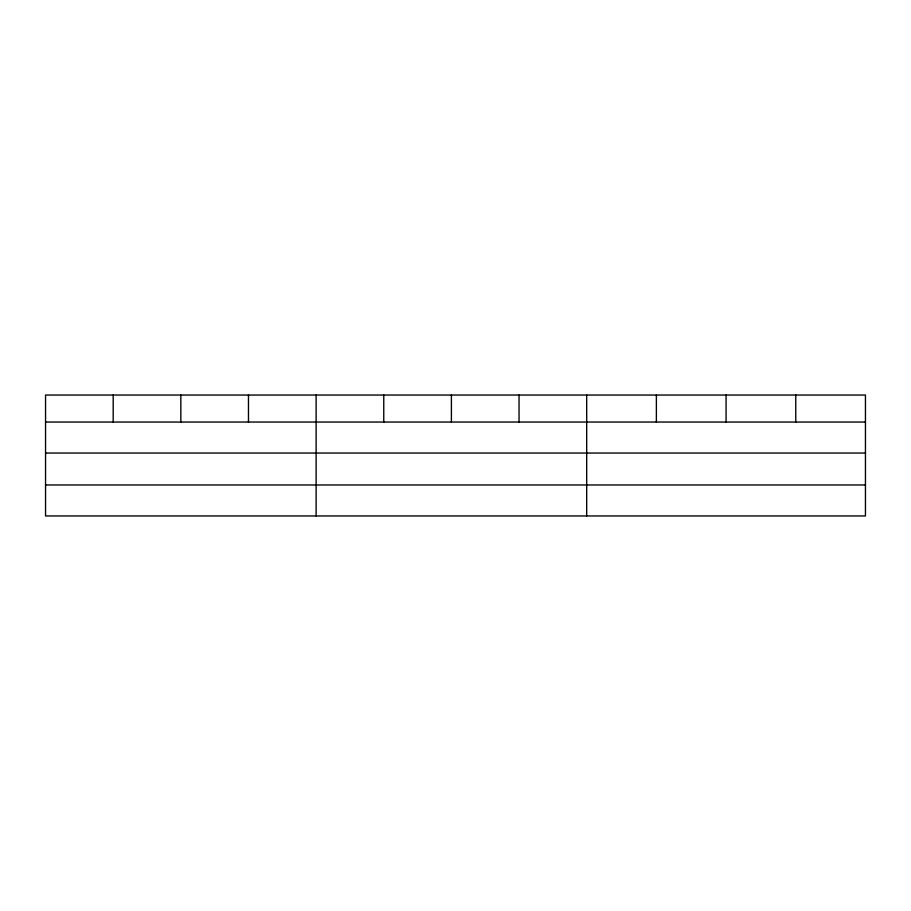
<?xml version="1.0" encoding="UTF-8"?>
<svg xmlns="http://www.w3.org/2000/svg" width="911" height="911" viewBox="0 0 911 911"><rect width="100%" height="100%" fill="white"/><g stroke="black" fill="none" stroke-linecap="round" stroke-linejoin="round"><path stroke-width="1.37" d="M865.45 453.04L865.45 395.044L45.55 395.044L45.55 515.956L865.45 515.956L865.45 453.04L45.55 453.04M45.55 422.044L865.45 422.044M45.55 484.971L865.45 484.971M795.758 395.044L795.758 422.044M726.067 395.044L726.067 422.044M656.375 395.044L656.375 422.044M586.684 395.044L586.684 515.956M519.042 395.044L519.042 422.044M451.4 395.044L451.4 422.044M383.759 395.044L383.759 422.044M316.117 395.044L316.117 515.956M248.475 395.044L248.475 422.044M180.834 395.044L180.834 422.044M113.192 395.044L113.192 422.044"/></g></svg>
